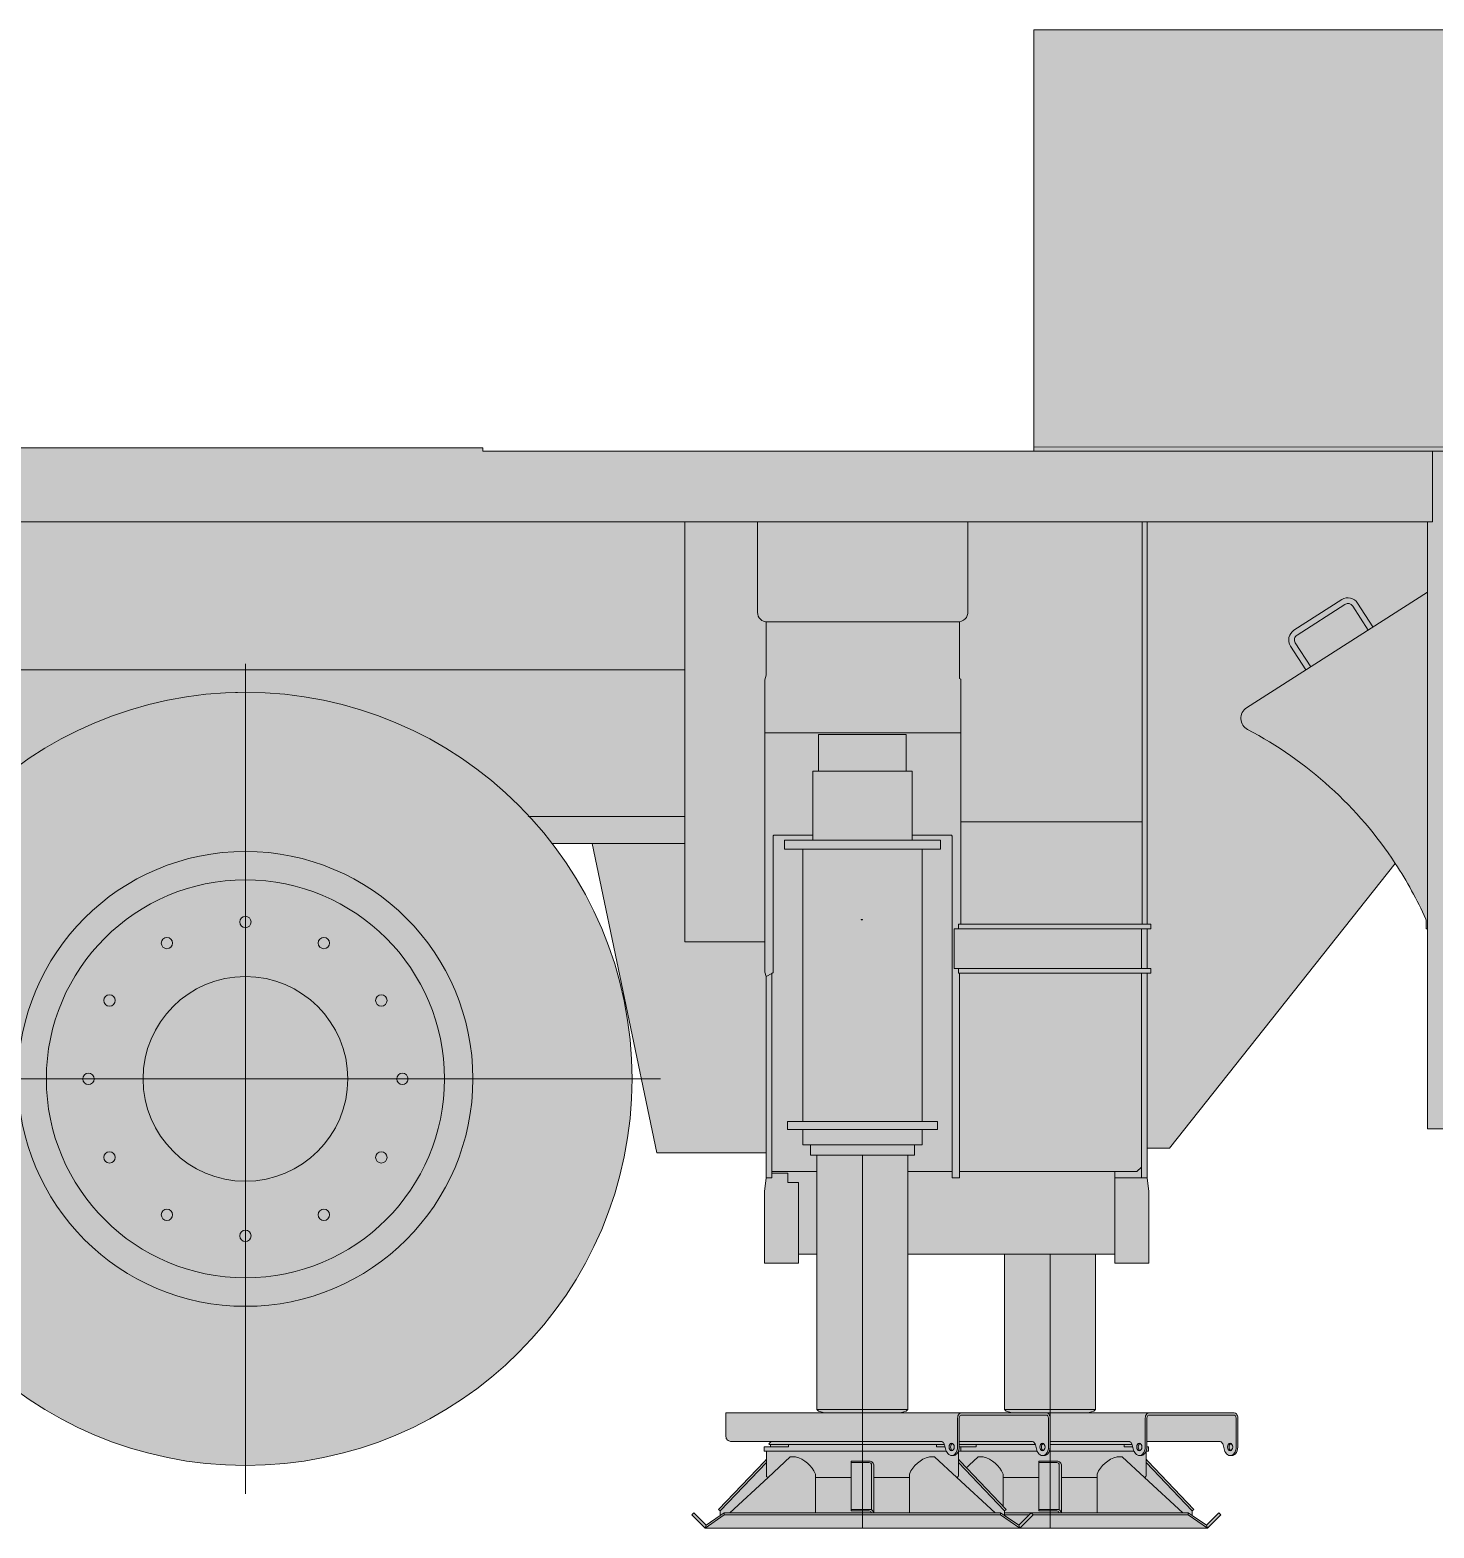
# Model space of a CAD drawing. Header units: millimetres. Extents: x -5368 to 16281, y -22441 to 15493.
# Drawn here: x 3421 to 5890, y 100 to 2735 of the extents above; entities that cross this region are included whole.
import ezdxf
from ezdxf.enums import TextEntityAlignment as Align

# ---------------------------------------------------------------- set-up
doc = ezdxf.new("R2010")
doc.units = ezdxf.units.MM
doc.set_wipeout_variables(frame=1)
doc.layers.add('Техника. Кран GROVE GMK 5220', color=250, linetype='Continuous', lineweight=20)
doc.layers.add('Техника. Кран GROVE GMK 5220 Штрих', color=7, linetype='Continuous', true_color=0xe8e8e8)
doc.styles.add('arial', font='arial.ttf')

# ---------------------------------------------------------------- blocks, each defined once
blk = doc.blocks.new('*U39')
at = {"color": 0, "linetype": 'ByBlock', "lineweight": -2, "transparency": 16777216}
blk.add_circle((0, 0), 10, dxfattribs=at)
blk = doc.blocks.new('*U40')
at = {"color": 0, "linetype": 'ByBlock', "lineweight": -2, "transparency": 16777216}
blk.add_blockref('*U39', (0, 276), dxfattribs=at)
for p, rotation in [((-138, 239), 29.99999999999999), ((-138, 239), 29.99999999999999), ((138, 239), 329.9999999999999), ((138, 239), 329.9999999999999), ((-239, 138), 59.99999999999999), ((-239, 138), 59.99999999999999), ((239, 138), 299.9999999999999), ((239, 138), 299.9999999999999), ((-276, 0), 90), ((-276, 0), 90), ((276, 0), 270), ((276, 0), 270), ((-239, -138), 120), ((-239, -138), 120), ((239, -138), 239.9999999999999), ((239, -138), 239.9999999999999), ((-138, -239), 150), ((-138, -239), 150), ((138, -239), 209.9999999999999), ((138, -239), 209.9999999999999), ((0, -276), 180), ((0, -276), 180)]:
    blk.add_blockref('*U39', p, dxfattribs=dict(at, rotation=rotation))
blk = doc.blocks.new('*U3')
at = {"color": 0, "linetype": 'ByBlock', "lineweight": -2, "transparency": 16777216}
blk.add_wipeout([(672, 103.9), (648.2, 205.4), (609.2, 302.1), (555.9, 391.6), (489.5, 472), (411.6, 541.2), (324.1, 597.8), (228.9, 640.3), (128.4, 667.8), (24.8, 679.5), (-79.3, 675.4), (-181.6, 655.3), (-279.6, 619.8), (-371.1, 569.8), (-453.8, 506.4), (-525.9, 431.1), (-585.6, 345.7), (-631.5, 252.1), (-662.6, 152.6), (-678.2, 49.6), (-677.8, -54.6), (-661.5, -157.6), (-629.6, -256.8), (-583, -350), (-522.6, -435), (-450, -509.8), (-366.8, -572.6), (-275, -621.9), (-176.7, -656.6), (-74.3, -675.9), (29.9, -679.3), (133.4, -666.8), (233.7, -638.6), (328.5, -595.4), (415.7, -538.2), (493, -468.3), (558.8, -387.5), (611.5, -297.5), (649.8, -200.6), (672.8, -98.9), (680, 0)], dxfattribs=at)
at = {"layer": 'Техника. Кран GROVE GMK 5220 Штрих', "true_color": 0x666666, "transparency": 16777216}
h = blk.add_hatch(color=251, dxfattribs=at)
h.dxf.hatch_style = 1
edge = h.paths.add_edge_path(flags=17)
edge.add_arc((0, 0), 400, 0, 360)
edge = h.paths.add_edge_path()
edge.add_arc((0, 0), 680, 0, 360)
at = {"layer": 'Техника. Кран GROVE GMK 5220 Штрих', "transparency": 16777216}
h = blk.add_hatch(color=256, dxfattribs=at)
h.dxf.hatch_style = 1
edge = h.paths.add_edge_path()
edge.add_arc((0, 0), 400, 0, 360)
at = {"color": 0, "linetype": 'ByBlock', "lineweight": 5, "transparency": 16777216}
for points in [[(0, 730), (0, 0)], [(0, 0), (-730, 0)], [(0, 0), (0, -730)], [(730, 0), (0, 0)]]:
    blk.add_lwpolyline(points, dxfattribs=at)
at = {"color": 0, "linetype": 'ByBlock', "lineweight": -2, "transparency": 16777216}
for radius in [680, 400, 350, 180]:
    blk.add_circle((0, 0), radius, dxfattribs=at)
blk.add_blockref('*U40', (0, 0), dxfattribs=at)
blk = doc.blocks.new('GMK 5220-20250306.21014501')
at = {"color": 0, "linetype": 'ByBlock', "lineweight": -2, "transparency": 16777216}
blk.add_wipeout([(-4217.6, 1744), (-4217.6, 1750), (-1587.1, 1750), (-1587.1, 1764.9), (-1243, 1764.9), (-1233, 1780), (1233, 1780), (1241.3, 1750), (1266.4, 1750), (1266.4, 1747), (1271.4, 1746.9), (1271.4, 1750), (3000.5, 1750), (3003.4, 1758.9), (3864.4, 1758.9), (3864.4, 1746.9), (3859.4, 1746.9), (3859.4, 1446.9), (3854.9, 1446.9), (3854.9, 1371.9), (3854.4, 1371.4), (3854.4, 1331.9), (3859.4, 1331.9), (3869.4, 1321.9), (3869.4, 1276.9), (3881.4, 1276.9), (3881.4, 1210.8), (4178.4, 1210.8), (4178.4, 1251.9), (4189.4, 1251.9), (4189.4, 951.9), (4178.4, 951.9), (4178.4, 1017.1), (3881.4, 1017.1), (3881.4, 996.9), (3869.4, 996.9), (3869.4, 991.9), (3859.4, 981.9), (3854.4, 981.9), (3854.4, 846.9), (3974.4, 846.9), (3974.4, 841.9), (4010, 841.9), (4010, 721.9), (4010, 721.9), (4007.1, 710.5), (4000.6, 700.7), (3990.9, 694.2), (3979.4, 691.9), (3913.6, 691.9), (3904.4, 683.9), (3891.4, 683.9), (3891.4, 683.9), (3887, 684.6), (3883, 686.5), (3879.7, 689.5), (3877.5, 693.3), (3877.5, 693.3), (3869, 697.5), (3862.2, 704.2), (3857.9, 712.6), (3856.4, 721.9), (3856.4, 721.9), (3856.4, 768.2), (3855.4, 770.7), (3855.4, 591.9), (3795.4, 591.9), (3795.4, 611.9), (3549.4, 611.9), (3549.4, 591.9), (3449.9, 591.9), (3449.9, 611.9), (3203.4, 611.9), (3203.4, 591.9), (3143.4, 591.9), (3143.4, 783.8), (3141.4, 787.3), (3141.4, 1046.8), (3099.7, 1046.8), (3099.7, 556), (3049.7, 556), (3049.7, 560), (2629.2, 560), (2629.2, 556), (2579.2, 556), (2579.2, 910.4), (2540.7, 1054.3), (977.6, 1054.3), (755.2, 401.7), (595.2, 401.7), (372.7, 1054.3), (-908.7, 1054.3), (-974.6, 808.4), (-974.6, 547.6), (-1324.6, 547.6), (-1324.6, 808.4), (-1390.5, 1054.3), (-2672.4, 1054.3), (-2894.8, 401.7), (-3054.8, 401.7), (-3277.3, 1054.3), (-4409.5, 1054.3), (-4523.3, 510.1), (-4715.6, 510.1), (-4715.6, 465.9), (-4712.6, 442), (-4712.6, 315.9), (-4772.6, 315.9), (-4772.6, 331.9), (-5328.6, 331.9), (-5328.6, 315.9), (-5388.6, 315.9), (-5388.6, 442), (-5385.6, 465.9), (-5385.6, 518.3), (-5424.7, 518.3), (-5822, 1019), (-5822, 1019), (-5836.8, 995.3), (-5850.8, 971.1), (-5863.7, 946.3), (-5875.6, 921), (-5875.6, 921), (-5875.6, 921), (-5876, 920), (-5876.3, 919), (-5876.5, 918), (-5876.5, 916.9), (-5876.5, 916.9), (-5876.5, 904), (-5878.5, 904), (-5878.5, 551.9), (-5928.5, 551.9), (-5928.5, 906.6), (-5966.2, 1054.3), (-7274.9, 1054.3), (-7615.5, 497.2), (-7784, 498.5), (-7785.8, 492.1), (-7841.7, 492.1), (-7841.7, 891.1), (-7850.6, 891.1), (-7850.6, 513.1), (-7846.8, 513.1), (-7846.8, 507.1), (-7847.6, 507.1), (-7847.6, 503.6), (-8439.6, 503.6), (-8944.6, 611.6), (-8944.6, 611.6), (-8997.4, 631.4), (-9051.4, 648), (-9106.2, 661.5), (-9161.7, 671.7), (-9161.7, 651.3), (-9161.7, 651.3), (-9162.5, 647.5), (-9164.6, 644.2), (-9167.9, 642), (-9171.7, 641.3), (-9171.7, 641.3), (-9175.2, 641.3), (-9175.2, 239.8), (-9178.2, 239.8), (-9178.2, 641.3), (-9181.7, 641.3), (-9181.7, 641.3), (-9185.5, 642), (-9188.8, 644.2), (-9190.9, 647.5), (-9191.7, 651.3), (-9191.7, 651.3), (-9191.7, 674.2), (-9236, 677.3), (-9236, 677.3), (-9238.7, 678), (-9241, 679.6), (-9242.7, 681.9), (-9243.4, 684.6), (-9243.4, 684.6), (-9245.5, 711.8), (-9245.5, 711.8), (-9247.6, 712.5), (-9249.4, 713.9), (-9250.6, 715.8), (-9250.9, 718.1), (-9250.9, 718.1), (-9250.9, 718.1), (-9251, 719.2), (-9251.6, 720.3), (-9252.5, 721), (-9253.7, 721.3), (-9261, 722), (-9261, 722), (-9263.1, 722.5), (-9264.8, 723.8), (-9266, 725.5), (-9266.5, 727.6), (-9266.5, 727.6), (-9267.1, 739.9), (-9294.6, 743.9), (-9330, 743.9), (-9330, 743.9), (-9331.9, 744.3), (-9333.5, 745.4), (-9334.6, 747), (-9335, 748.9), (-9335, 748.9), (-9335, 763.9), (-9335, 763.9), (-9334.6, 765.8), (-9333.5, 767.5), (-9331.9, 768.6), (-9330, 768.9), (-9330, 768.9), (-9283.3, 768.9), (-9303.1, 782.2), (-9303.1, 782.2), (-9310.5, 788.9), (-9315.5, 797.4), (-9317.7, 807.1), (-9317, 816.9), (-9317, 816.9), (-9330, 816.9), (-9330, 816.9), (-9331.9, 817.3), (-9333.5, 818.4), (-9334.6, 820), (-9335, 821.9), (-9335, 821.9), (-9335, 836.9), (-9335, 836.9), (-9334.6, 838.9), (-9333.5, 840.5), (-9331.9, 841.6), (-9330, 841.9), (-9330, 841.9), (-9294.6, 841.9), (-9294.6, 841.9), (-9292.2, 842.5), (-9289.7, 842.9), (-9287.1, 843.2), (-9284.6, 843.3), (-9284.6, 843.3), (-9245.3, 843.3), (-9243.3, 869.2), (-9243.3, 869.2), (-9242, 873.4), (-9239.4, 877), (-9235.6, 879.3), (-9231.3, 880.1), (-9231.3, 880.1), (-9050.5, 880.1), (-9050.5, 934.9), (-7990.5, 934.9), (-7940.2, 934.9), (-7940.2, 934.9), (-7927.9, 937), (-7916.9, 943), (-7908.4, 952.2), (-7903.4, 963.6), (-7903.4, 963.6), (-7700.6, 1765), (-7653.4, 1765), (-7651.2, 1751.5), (-7650.3, 1747.4), (-7446.5, 1747.4), (-7447.4, 1744), (-5186.1, 1744)], dxfattribs=at)
at = {"layer": 'Техника. Кран GROVE GMK 5220 Штрих', "true_color": 0x848484, "transparency": 16777216}
h = blk.add_hatch(color=252, dxfattribs=at)
h.dxf.hatch_style = 1
h.paths.add_polyline_path([(-757.2, 1620), (-826.8, 1360.1), (2458.7, 1360.1), (2389.1, 1620)])
h.paths.add_polyline_path([(-4572.5, 1620), (-4572.5, 1359.8), (-1472.4, 1359.8), (-1542.1, 1620)])
h.paths.add_polyline_path([(-6044.2, 1360), (-7546.7, 1360), (-7477.9, 1626), (-6112, 1626)])
at = {"layer": 'Техника. Кран GROVE GMK 5220 Штрих', "true_color": 0x6e6e6e, "transparency": 16777216}
h = blk.add_hatch(color=8, dxfattribs=at)
h.dxf.hatch_style = 1
h.paths.add_polyline_path([(-908.7, 1054.3), (372.7, 1054.3), (595.2, 401.7), (755.2, 401.7), (977.6, 1054.3), (2540.7, 1054.3), (2458.7, 1360.1), (-826.8, 1360.1)])
h.paths.add_polyline_path([(-5966.2, 1054.3), (-5966.2, 1054.3), (-7274.9, 1054.3), (-7615.5, 497.2), (-7784, 498.5), (-7645.3, 979.1), (-7546.7, 1360), (-6044.2, 1360)])
h.paths.add_polyline_path([(-1390.5, 1054.3), (-1472.4, 1359.8), (-4572.5, 1359.8), (-4572.5, 881.2), (-4713.1, 881.2), (-4713.1, 828), (-4715.6, 819.9), (-4715.6, 510.1), (-4523.3, 510.1), (-4409.5, 1054.3), (-3277.3, 1054.3), (-3054.8, 401.7), (-2894.8, 401.7), (-2672.4, 1054.3), (-1390.5, 1054.3), (-1390.5, 1054.3)])
h = blk.add_hatch(color=8, dxfattribs=at)
h.dxf.hatch_style = 1
h.paths.add_polyline_path([(-1390.5, 1054.3), (-1472.4, 1359.8), (-4572.5, 1359.8), (-4572.5, 881.2), (-4713.1, 881.2), (-4713.1, 828), (-4715.6, 819.9), (-4715.6, 510.1), (-4523.3, 510.1), (-4409.5, 1054.3), (-3277.3, 1054.3), (-3054.8, 401.7), (-2894.8, 401.7), (-2672.4, 1054.3)])
at = {"color": 0, "linetype": 'ByBlock', "lineweight": -2, "transparency": 16777216}
for points in [[(-5878.5, 904), (-5878.5, 1620)], [(-5385.6, 518.3), (-5385.6, 825.9), (-5392.1, 825.9), (-5392.1, 833.9), (-5385.6, 833.9), (-5385.6, 903.9), (-5392.1, 903.9), (-5392.1, 911.9), (-5385.6, 911.9), (-5385.6, 1620)], [(-5376.6, 1620), (-5376.6, 911.9)], [(-5058.1, 911.9), (-5058.1, 1343), (-5055.6, 1344.5), (-5055.6, 1444.1)], [(-4715.6, 1444.4), (-4715.6, 1349.9), (-4713.1, 1341.9), (-4713.1, 881.2)], [(-5058.1, 1248.9), (-4713.1, 1248.9)], [(-5376.6, 1091.9), (-5058.1, 1091.9)], [(-1403.2, 1101.7), (-4572.5, 1101.7)], [(-4572.5, 1054.3), (-1390.5, 1054.3)], [(-5385.6, 911.9), (-5054.1, 911.9), (-5054.1, 903.9)], [(-5385.6, 903.9), (-5046.1, 903.9), (-5046.1, 833.9), (-5385.6, 833.9)], [(-5375.6, 903.9), (-5375.6, 833.9)], [(-5385.6, 825.9), (-5054.1, 825.9), (-5054.1, 833.9)], [(-5375.6, 825.9), (-5375.6, 465.9)], [(-5375.6, 484.9), (-5367.6, 476.9), (-5055.6, 476.9), (-5055.6, 825.9)], [(-4725.6, 825.5), (-4715.6, 819.9)], [(-5328.6, 331.9), (-5328.6, 476.9)], [(-5042.6, 476.9), (-4725.6, 476.9)], [(-5384.6, 465.9), (-5328.6, 465.9)], [(-4772.6, 331.9), (-4772.6, 457.9), (-4753.6, 457.9), (-4753.6, 473.9), (-4746.1, 473.9), (-4725.6, 473.9)]]:
    blk.add_lwpolyline(points, dxfattribs=at)
for points in [[(-5070.6, 1620), (-5070.6, 1462.1, 0.434769), (-5052.4, 1443.9), (-4717.6, 1443.9, 0.423468), (-4700.6, 1460.5), (-4700.6, 1620)], [(-5878.5, 1496.4), (-5560.6, 1292.6, -0.575137), (-5562.3, 1254.6, 0.127233), (-5822, 1019)], [(-5782.6, 1434.9), (-5755.6, 1477, -0.414198), (-5728, 1483.1), (-5643.8, 1429.1, -0.414221), (-5637.8, 1401.4), (-5664.8, 1359.4)], [(-5774.2, 1429.5), (-5747.2, 1471.6, -0.414198), (-5733.4, 1474.6), (-5649.2, 1420.7, -0.414221), (-5646.2, 1406.8), (-5673.2, 1364.8)], [(-5055.6, 476.9), (-5055.6, 465.9), (-5042.6, 465.9), (-5042.6, 1067, -0.414214), (-5040.6, 1068.9), (-4730.1, 1068.9, -0.414214), (-4728.1, 1067), (-4728.1, 827), (-4725.6, 825.5), (-4725.6, 465.9), (-4715.6, 465.9)]]:
    blk.add_lwpolyline(points, format="xyb", dxfattribs=at)
for points in [[(-4572.5, 1620), (-4572.5, 1359.8), (-1472.4, 1359.8), (-1542.1, 1620)], [(-1390.5, 1054.3), (-1472.4, 1359.8), (-4572.5, 1359.8), (-4572.5, 881.2), (-4713.1, 881.2), (-4713.1, 828), (-4715.6, 819.9), (-4715.6, 510.1), (-4523.3, 510.1), (-4409.5, 1054.3), (-3277.3, 1054.3), (-3054.8, 401.7), (-2894.8, 401.7), (-2672.4, 1054.3), (-1390.5, 1054.3), (-1390.5, 1054.3)]]:
    blk.add_lwpolyline(points, close=True, dxfattribs=at)
blk.add_wipeout([(-7650.2, 1765), (-7773.9, 2485), (-5186.1, 2485), (-5186.1, 1744), (-7447.4, 1744), (-7446.5, 1747.4), (-7650.3, 1747.4), (-7651.2, 1751.5), (-7653.4, 1765)], dxfattribs=at)
at = {"layer": 'Техника. Кран GROVE GMK 5220 Штрих', "transparency": 16777216}
h = blk.add_hatch(color=256, dxfattribs=at)
h.dxf.hatch_style = 1
h.paths.add_polyline_path([(-7653.4, 1765), (-7650.2, 1765), (-7773.9, 2485), (-5186.1, 2485), (-5186.1, 1744), (-7447.4, 1744), (-7446.5, 1747.4), (-7650.3, 1747.4), (-7651.2, 1751.5)])
at = {"layer": 'Техника. Кран GROVE GMK 5220 Штрих', "true_color": 0xadadad, "transparency": 16777216}
h = blk.add_hatch(color=253, dxfattribs=at)
h.dxf.hatch_style = 1
edge = h.paths.add_edge_path()
edge.add_line((-5186.1, 1744), (-4217.6, 1744))
edge.add_line((-4217.6, 1744), (-4217.6, 1750))
edge.add_line((-4217.6, 1750), (-1587.1, 1750))
edge.add_line((-1587.1, 1750), (-1587.1, 1764.9))
edge.add_line((-1587.1, 1764.9), (-1243, 1764.9))
edge.add_line((-1243, 1764.9), (-1233, 1780))
edge.add_line((-1233, 1780), (1233, 1780))
edge.add_line((1233, 1780), (1241.3, 1750))
edge.add_line((1241.3, 1750), (1266.4, 1750))
edge.add_line((1266.4, 1750), (1266.4, 1747))
edge.add_line((1266.4, 1747), (1271.4, 1746.9))
edge.add_line((1271.4, 1746.9), (1271.4, 1750))
edge.add_line((1271.4, 1750), (3000.5, 1750))
edge.add_line((3000.5, 1750), (3003.4, 1758.9))
edge.add_line((3003.4, 1758.9), (3864.4, 1758.9))
edge.add_line((3864.4, 1758.9), (3864.4, 1746.9))
edge.add_line((3864.4, 1746.9), (3859.4, 1746.9))
edge.add_line((3859.4, 1746.9), (3859.4, 1446.9))
edge.add_line((3859.4, 1446.9), (3854.9, 1446.9))
edge.add_line((3854.9, 1446.9), (3854.9, 1371.9))
edge.add_line((3854.9, 1371.9), (3854.4, 1371.4))
edge.add_line((3854.4, 1371.4), (3854.4, 1331.9))
edge.add_line((3854.4, 1331.9), (3859.4, 1331.9))
edge.add_line((3859.4, 1331.9), (3869.4, 1321.9))
edge.add_line((3869.4, 1321.9), (3869.4, 1276.9))
edge.add_line((3869.4, 1276.9), (3881.4, 1276.9))
edge.add_line((3881.4, 1276.9), (3881.4, 1210.8))
edge.add_line((3881.4, 1210.8), (4178.4, 1210.8))
edge.add_line((4178.4, 1210.8), (4178.4, 1251.9))
edge.add_line((4178.4, 1251.9), (4189.4, 1251.9))
edge.add_line((4189.4, 1251.9), (4189.4, 951.9))
edge.add_line((4189.4, 951.9), (4178.4, 951.9))
edge.add_line((4178.4, 951.9), (4178.4, 1017.1))
edge.add_line((4178.4, 1017.1), (3881.4, 1017.1))
edge.add_line((3881.4, 1017.1), (3881.4, 996.9))
edge.add_line((3881.4, 996.9), (3869.4, 996.9))
edge.add_line((3869.4, 996.9), (3869.4, 991.9))
edge.add_line((3869.4, 991.9), (3859.4, 981.9))
edge.add_line((3859.4, 981.9), (3854.4, 981.9))
edge.add_line((3854.4, 981.9), (3854.4, 846.9))
edge.add_line((3854.4, 846.9), (3974.4, 846.9))
edge.add_line((3974.4, 846.9), (3974.4, 841.9))
edge.add_line((3974.4, 841.9), (4010, 841.9))
edge.add_line((4010, 841.9), (4010, 721.9))
edge.add_arc((3978.9, 723), 31.1, 270.8295, 357.997, ccw=False)
edge.add_line((3979.4, 691.9), (3913.6, 691.9))
edge.add_line((3913.6, 691.9), (3904.4, 683.9))
edge.add_line((3904.4, 683.9), (3891.4, 683.9))
edge.add_arc((3891.4, 698.9), 15, 202.1317, 270, ccw=False)
edge.add_arc((3886.4, 721.9), 30, 180, 252.7529, ccw=False)
edge.add_line((3856.4, 721.9), (3856.4, 768.2))
edge.add_line((3856.4, 768.2), (3855.4, 770.7))
edge.add_line((3855.4, 770.7), (3855.4, 591.9))
edge.add_line((3855.4, 591.9), (3795.4, 591.9))
edge.add_line((3795.4, 591.9), (3795.4, 611.9))
edge.add_line((3795.4, 611.9), (3549.4, 611.9))
edge.add_line((3549.4, 611.9), (3549.4, 591.9))
edge.add_line((3549.4, 591.9), (3449.9, 591.9))
edge.add_line((3449.9, 591.9), (3449.9, 611.9))
edge.add_line((3449.9, 611.9), (3203.4, 611.9))
edge.add_line((3203.4, 611.9), (3203.4, 591.9))
edge.add_line((3203.4, 591.9), (3143.4, 591.9))
edge.add_line((3143.4, 591.9), (3143.4, 783.8))
edge.add_line((3143.4, 783.8), (3141.4, 787.3))
edge.add_line((3141.4, 787.3), (3141.4, 1046.8))
edge.add_line((3141.4, 1046.8), (3099.7, 1046.8))
edge.add_line((3099.7, 1046.8), (3099.7, 556))
edge.add_line((3099.7, 556), (3049.7, 556))
edge.add_line((3049.7, 556), (3049.7, 560))
edge.add_line((3049.7, 560), (2629.2, 560))
edge.add_line((2629.2, 560), (2629.2, 556))
edge.add_line((2629.2, 556), (2579.2, 556))
edge.add_line((2579.2, 556), (2579.2, 910.4))
edge.add_line((2579.2, 910.4), (2540.7, 1054.3))
edge.add_line((2540.7, 1054.3), (977.6, 1054.3))
edge.add_line((977.6, 1054.3), (755.2, 401.7))
edge.add_line((755.2, 401.7), (595.2, 401.7))
edge.add_line((595.2, 401.7), (372.7, 1054.3))
edge.add_line((372.7, 1054.3), (-908.7, 1054.3))
edge.add_line((-908.7, 1054.3), (-974.6, 808.4))
edge.add_line((-974.6, 808.4), (-974.6, 547.6))
edge.add_line((-974.6, 547.6), (-1324.6, 547.6))
edge.add_line((-1324.6, 547.6), (-1324.6, 808.4))
edge.add_line((-1324.6, 808.4), (-1390.5, 1054.3))
edge.add_line((-1390.5, 1054.3), (-2672.4, 1054.3))
edge.add_line((-2672.4, 1054.3), (-2894.8, 401.7))
edge.add_line((-2894.8, 401.7), (-3054.8, 401.7))
edge.add_line((-3054.8, 401.7), (-3277.3, 1054.3))
edge.add_line((-3277.3, 1054.3), (-4409.5, 1054.3))
edge.add_line((-4409.5, 1054.3), (-4523.3, 510.1))
edge.add_line((-4523.3, 510.1), (-4715.6, 510.1))
edge.add_line((-4715.6, 510.1), (-4715.6, 465.9))
edge.add_line((-4715.6, 465.9), (-4712.6, 442))
edge.add_line((-4712.6, 442), (-4712.6, 315.9))
edge.add_line((-4712.6, 315.9), (-4772.6, 315.9))
edge.add_line((-4772.6, 315.9), (-4772.6, 331.9))
edge.add_line((-4772.6, 331.9), (-5328.6, 331.9))
edge.add_line((-5328.6, 331.9), (-5328.6, 315.9))
edge.add_line((-5328.6, 315.9), (-5388.6, 315.9))
edge.add_line((-5388.6, 315.9), (-5388.6, 442))
edge.add_line((-5388.6, 442), (-5385.6, 465.9))
edge.add_line((-5385.6, 465.9), (-5385.6, 518.3))
edge.add_line((-5385.6, 518.3), (-5424.7, 518.3))
edge.add_line((-5424.7, 518.3), (-5822, 1019))
edge.add_arc((-5236.8, 634.8), 700, 146.7124, 155.8701)
edge.add_arc((-5866.5, 916.9), 10, 155.8697, 180.0003)
edge.add_line((-5876.5, 916.9), (-5876.5, 904))
edge.add_line((-5876.5, 904), (-5878.5, 904))
edge.add_line((-5878.5, 904), (-5878.5, 551.9))
edge.add_line((-5878.5, 551.9), (-5928.5, 551.9))
edge.add_line((-5928.5, 551.9), (-5928.5, 906.6))
edge.add_line((-5928.5, 906.6), (-5966.2, 1054.3))
edge.add_line((-5966.2, 1054.3), (-7274.9, 1054.3))
edge.add_line((-7274.9, 1054.3), (-7615.5, 497.2))
edge.add_line((-7615.5, 497.2), (-7784, 498.5))
edge.add_line((-7784, 498.5), (-7785.8, 492.1))
edge.add_line((-7785.8, 492.1), (-7841.7, 492.1))
edge.add_line((-7841.7, 492.1), (-7841.7, 891.1))
edge.add_line((-7841.7, 891.1), (-7850.6, 891.1))
edge.add_line((-7850.6, 891.1), (-7850.6, 513.1))
edge.add_line((-7850.6, 513.1), (-7846.8, 513.1))
edge.add_line((-7846.8, 513.1), (-7846.8, 507.1))
edge.add_line((-7846.8, 507.1), (-7847.6, 507.1))
edge.add_line((-7847.6, 507.1), (-7847.6, 503.6))
edge.add_line((-7847.6, 503.6), (-8439.6, 503.6))
edge.add_line((-8439.6, 503.6), (-8944.6, 611.6))
edge.add_arc((-9308.3, -280.5), 963.4, 67.8157, 81.2466)
edge.add_line((-9161.7, 671.7), (-9161.7, 651.3))
edge.add_arc((-9171.7, 651.3), 10, -90, 0, ccw=False)
edge.add_line((-9171.7, 641.3), (-9175.2, 641.3))
edge.add_line((-9175.2, 641.3), (-9175.2, 239.8))
edge.add_line((-9175.2, 239.8), (-9178.2, 239.8))
edge.add_line((-9178.2, 239.8), (-9178.2, 641.3))
edge.add_line((-9178.2, 641.3), (-9181.7, 641.3))
edge.add_arc((-9181.7, 651.3), 10, 180, 270, ccw=False)
edge.add_line((-9191.7, 651.3), (-9191.7, 674.2))
edge.add_line((-9191.7, 674.2), (-9236, 677.3))
edge.add_arc((-9235.4, 685.3), 8, 185.2597, 265.9998, ccw=False)
edge.add_line((-9243.4, 684.6), (-9245.5, 711.8))
edge.add_arc((-9244.9, 717.8), 6.03, 177.3799, 264.3552, ccw=False)
edge.add_arc((-9253.9, 718.3), 3.06, 356.3485, 445.0131)
edge.add_line((-9253.7, 721.3), (-9261, 722))
edge.add_arc((-9260.5, 727.9), 6, 183.0236, 265.0007, ccw=False)
edge.add_line((-9266.5, 727.6), (-9267.1, 739.9))
edge.add_line((-9267.1, 739.9), (-9294.6, 743.9))
edge.add_line((-9294.6, 743.9), (-9330, 743.9))
edge.add_arc((-9330, 748.9), 5, 179.984, 269.9999, ccw=False)
edge.add_line((-9335, 748.9), (-9335, 763.9))
edge.add_arc((-9330, 763.9), 5, 90, 180.0137, ccw=False)
edge.add_line((-9330, 768.9), (-9283.3, 768.9))
edge.add_line((-9283.3, 768.9), (-9303.1, 782.2))
edge.add_arc((-9284.7, 809.7), 33.2, 167.4482, 236.133, ccw=False)
edge.add_line((-9317, 816.9), (-9330, 816.9))
edge.add_arc((-9330, 821.9), 5, 180.0046, 270, ccw=False)
edge.add_line((-9335, 821.9), (-9335, 836.9))
edge.add_arc((-9330, 836.9), 5, 90, 179.9954, ccw=False)
edge.add_line((-9330, 841.9), (-9294.6, 841.9))
edge.add_arc((-9283.8, 799.7), 43.6, 91.0264, 104.3246, ccw=False)
edge.add_line((-9284.6, 843.3), (-9245.3, 843.3))
edge.add_line((-9245.3, 843.3), (-9243.3, 869.2))
edge.add_arc((-9231.3, 868.1), 12, 90, 174.6862, ccw=False)
edge.add_line((-9231.3, 880.1), (-9050.5, 880.1))
edge.add_line((-9050.5, 880.1), (-9050.5, 934.9))
edge.add_line((-9050.5, 934.9), (-7990.5, 934.9))
edge.add_line((-7990.5, 934.9), (-7940.2, 934.9))
edge.add_arc((-7940.2, 972.9), 38, 270.0001, 345.8012)
edge.add_line((-7903.4, 963.6), (-7700.6, 1765))
edge.add_line((-7700.6, 1765), (-7653.4, 1765))
edge.add_line((-7653.4, 1765), (-7651.2, 1751.5))
edge.add_line((-7651.2, 1751.5), (-7650.3, 1747.4))
edge.add_line((-7650.3, 1747.4), (-7446.5, 1747.4))
edge.add_line((-7446.5, 1747.4), (-7447.4, 1744))
edge.add_line((-7447.4, 1744), (-5186.1, 1744))
h.paths.add_polyline_path([(-6044.2, 1360), (-7546.7, 1360), (-7477.9, 1626), (-6112, 1626)], flags=16)
h.paths.add_polyline_path([(-5966.2, 1054.3), (-5966.2, 1054.3), (-7274.9, 1054.3), (-7615.5, 497.2), (-7784, 498.5), (-7645.3, 979.1), (-7546.7, 1360), (-6044.2, 1360)], flags=17)
h.paths.add_polyline_path([(-4572.5, 1620), (-4572.5, 1359.8), (-1472.4, 1359.8), (-1542.1, 1620)], flags=16)
h.paths.add_polyline_path([(-757.2, 1620), (-826.8, 1360.1), (2458.7, 1360.1), (2389.1, 1620)], flags=16)
h.paths.add_polyline_path([(-908.7, 1054.3), (372.7, 1054.3), (595.2, 401.7), (755.2, 401.7), (977.6, 1054.3), (2540.7, 1054.3), (2458.7, 1360.1), (-826.8, 1360.1)], flags=17)
h.paths.add_polyline_path([(-1390.5, 1054.3), (-1472.4, 1359.8), (-4572.5, 1359.8), (-4572.5, 881.2), (-4713.1, 881.2), (-4713.1, 828), (-4715.6, 819.9), (-4715.6, 510.1), (-4523.3, 510.1), (-4409.5, 1054.3), (-3277.3, 1054.3), (-3054.8, 401.7), (-2894.8, 401.7), (-2672.4, 1054.3), (-1390.5, 1054.3), (-1390.5, 1054.3)], flags=17)
at = {"color": 0, "linetype": 'ByBlock', "lineweight": -2, "transparency": 16777216}
blk.add_lwpolyline([(-7653.4, 1765), (-7650.2, 1765), (-7773.9, 2485), (-5186.1, 2485), (-5186.1, 1744), (-7447.4, 1744), (-7446.5, 1747.4), (-7650.3, 1747.4), (-7651.2, 1751.5)], close=True, dxfattribs=at)
for points in [[(-5186.1, 1744), (-4217.6, 1744), (-4217.6, 1750), (-1587.1, 1750)], [(-7447.4, 1744), (-5186.1, 1744)], [(-7651.2, 1751.5), (-5186.1, 1751.2)], [(-5887.6, 1744), (-5887.6, 1620), (3854.4, 1620)]]:
    blk.add_lwpolyline(points, dxfattribs=at)
blk.add_lwpolyline([(-3277.3, 1054.3), (-4409.5, 1054.3), (-4523.3, 510.1), (-4715.6, 510.1), (-4715.6, 465.9), (-4712.6, 442), (-4712.6, 315.9), (-4772.6, 315.9), (-4772.6, 331.9), (-5328.6, 331.9), (-5328.6, 315.9), (-5388.6, 315.9), (-5388.6, 442), (-5385.6, 465.9), (-5385.6, 518.3), (-5424.7, 518.3), (-5822, 1019, 0.039979), (-5875.6, 921, 0.10568), (-5876.5, 916.9), (-5876.5, 904), (-5878.5, 904), (-5878.5, 551.9), (-5928.5, 551.9)], format="xyb", dxfattribs=at)
blk.add_blockref('*U3', (-3800, 640), dxfattribs=at)
blk = doc.blocks.new('GMK 5220-20250309.12501501')
at = {"color": 0, "linetype": 'ByBlock', "lineweight": -2, "transparency": 16777216}
blk.add_wipeout([(285, 37.5), (-278.6, 37.5), (-278.6, 37.5), (-279.7, 37.3), (-280.7, 37), (-281.7, 36.4), (-282.5, 35.7), (-282.5, 35.7), (-282.5, 35.7), (-283.6, 34.1), (-284.4, 32.3), (-284.9, 30.4), (-285, 28.5), (-285, 28.5), (-285, -22.5), (-285, -22.5), (-284.8, -25.9), (-283.9, -29.1), (-282.5, -32.1), (-280.5, -34.8), (-280.5, -34.8), (-279.2, -35.9), (-277.7, -36.8), (-276.1, -37.3), (-274.4, -37.5), (-274.4, -37.5), (-271.6, -37.5), (-271.6, -37.5), (-270.5, -37.4), (-269.5, -37.2), (-268.5, -36.9), (-267.5, -36.4), (-267.5, -36.4), (-265.5, -34.7), (-263.8, -32.7), (-262.5, -30.5), (-261.7, -28), (-261.7, -28), (-259.1, -18.5), (-259.1, -18.5), (-258.6, -17.1), (-257.8, -15.8), (-256.9, -14.6), (-255.8, -13.6), (-255.8, -13.6), (-255.8, -13.6), (-255.1, -13.2), (-254.3, -12.8), (-253.5, -12.6), (-252.6, -12.5), (-125.2, -12.5), (-125.2, -22.5), (-125.2, -22.5), (-125, -25.8), (-124.2, -29), (-122.8, -31.9), (-120.8, -34.6), (-120.8, -34.6), (-119.5, -35.8), (-118, -36.7), (-116.3, -37.3), (-114.6, -37.5), (-114.6, -37.5), (-111.8, -37.5), (-111.8, -37.5), (-110.5, -37.4), (-109.2, -37), (-108, -36.5), (-106.9, -35.8), (-106.9, -35.8), (-105.1, -34.2), (-103.7, -32.3), (-102.6, -30.2), (-101.9, -27.9), (-101.9, -27.9), (-99.4, -18.8), (-99.4, -18.8), (-98.9, -17.4), (-98.2, -16), (-97.3, -14.8), (-96.2, -13.7), (-96.2, -13.7), (-95.4, -13.2), (-94.6, -12.8), (-93.7, -12.6), (-92.8, -12.5), (-92.8, -12.5), (276.8, -12.5), (276.8, -12.5), (279.9, -11.9), (282.6, -10.1), (284.4, -7.4), (285, -4.2), (285, -4.2)], dxfattribs=at)
at = {"layer": 'Техника. Кран GROVE GMK 5220 Штрих', "true_color": 0xadadad, "transparency": 16777216}
h = blk.add_hatch(color=253, dxfattribs=at)
h.dxf.hatch_style = 1
edge = h.paths.add_edge_path()
edge.add_line((285, -4.2), (285, 37.5))
edge.add_line((285, 37.5), (-278.6, 37.5))
edge.add_arc((-278.4, 32.1), 5.35, 91.9958, 138.7917)
edge.add_arc((-274.3, 28.8), 10.7, 139.8017, 181.45)
edge.add_line((-285, 28.5), (-285, -22.5))
edge.add_arc((-267.5, -23), 17.6, 178.2992, 222.005)
edge.add_arc((-274.2, -28.8), 8.69, 223.2401, 268.51)
edge.add_line((-274.4, -37.5), (-271.6, -37.5))
edge.add_arc((-271.6, -29.5), 7.99, 270.4117, 300.917)
edge.add_arc((-275, -25), 13.7, 303.2389, 347.2796)
edge.add_line((-261.7, -28), (-259.1, -18.5))
edge.add_arc((-249.9, -21.1), 9.5, 128.4843, 164.5365, ccw=False)
edge.add_arc((-252.5, -18), 5.53, 90.8857, 126.9965, ccw=False)
edge.add_line((-252.6, -12.5), (-125.2, -12.5))
edge.add_line((-125.2, -12.5), (-125.2, -22.5))
edge.add_arc((-107.6, -23), 17.6, 178.2703, 221.3013)
edge.add_arc((-114.3, -28.7), 8.8, 222.2719, 268.2751)
edge.add_line((-114.6, -37.5), (-111.8, -37.5))
edge.add_arc((-111.9, -29.3), 8.2, 270.6743, 307.3403)
edge.add_arc((-115.7, -24.7), 14.2, 308.3557, 346.7277)
edge.add_line((-101.9, -27.9), (-99.4, -18.8))
edge.add_arc((-89.9, -21.2), 9.72, 129.8211, 166.2561, ccw=False)
edge.add_arc((-92.7, -18), 5.53, 90.8488, 128.6116, ccw=False)
edge.add_line((-92.8, -12.5), (276.8, -12.5))
edge.add_arc((276.8, -4.2), 8.25, 270, 360)
at = {"color": 0, "linetype": 'ByBlock', "lineweight": -2, "transparency": 16777216}
blk.add_lwpolyline([(285, -4.2), (285, 37.5), (-278.6, 37.5, 0.207072), (-282.5, 35.7, 0.183752), (-285, 28.5), (-285, -22.5, 0.193048), (-280.5, -34.8, 0.200137), (-274.4, -37.5), (-271.6, -37.5, 0.133896), (-267.5, -36.4, 0.194564), (-261.7, -28), (-259.1, -18.5, -0.158618), (-255.8, -13.6, -0.15888), (-252.6, -12.5), (-125.2, -12.5), (-125.2, -22.5, 0.189996), (-120.8, -34.6, 0.203467), (-114.6, -37.5), (-111.8, -37.5, 0.161365), (-106.9, -35.8, 0.169012), (-101.9, -27.9), (-99.4, -18.8, -0.160331), (-96.2, -13.7, -0.166279), (-92.8, -12.5), (276.8, -12.5, 0.414214)], format="xyb", close=True, dxfattribs=at)
for points in [[(-282.2, -22.5), (-282.2, 28.5, -0.216177), (-280.4, 32.8, -0.184006), (-278.6, 33.5), (-128.7, 33.5, -0.184006), (-126.9, 32.8, -0.216177), (-125.2, 28.5), (-125.2, -12.5)], [(-122.4, -22.5), (-122.4, 28.5, 0.192222), (-125, 35.8, 0.200791), (-128.7, 37.5)], [(-282.2, -22.5, 0.196642), (-277.5, -35, 0.194731), (-271.6, -37.5)], [(-122.4, -22.5, 0.196642), (-117.7, -34.9, 0.194731), (-111.8, -37.5)]]:
    blk.add_lwpolyline(points, format="xyb", dxfattribs=at)
at = {"color": 0, "linetype": 'ByBlock', "lineweight": -2, "transparency": 16777216, "extrusion": (0, 0, -1)}
for centre in [(-271.6, -22.5), (-111.8, -22.5)]:
    blk.add_ellipse(centre, major_axis=(0, 6.49), ratio=0.702871, dxfattribs=at)
for centre in [(-274.3, -22.5), (-114.5, -22.5)]:
    blk.add_ellipse(centre, major_axis=(0, 6.49), ratio=0.702871, start_param=0.309147, end_param=2.832446, dxfattribs=at)
blk = doc.blocks.new('GMK 5220-20250309.125038')
at = {"color": 0, "linetype": 'ByBlock', "lineweight": -2, "transparency": 16777216}
blk.add_wipeout([(80, 208.5), (77, 205.5), (52, 198.5), (52, 198.5), (47.5, 196.3), (44, 192.8), (41.7, 188.4), (41, 183.5), (41, 183.5), (41, 152.5), (-41, 152.5), (-41, 183.5), (-41, 183.5), (-41.7, 188.4), (-44, 192.8), (-47.5, 196.3), (-52, 198.5), (-52, 198.5), (-77, 205.5), (-80, 208.5), (-80, 1043.3), (80, 1043.3)], dxfattribs=at)
for points in [[(-80, 208.5), (80, 208.5)], [(-41, 183.5), (41, 183.5)]]:
    blk.add_lwpolyline(points, dxfattribs=at)
blk.add_wipeout([(-158.8, 152.5), (-159.3, 152.4), (-159.9, 152.3), (-160.4, 152), (-160.9, 151.6), (-160.9, 151.6), (-164.4, 148.1), (-163.4, 147), (-161.5, 147), (-161.5, 143), (-173, 143), (-173, 135), (-168.7, 135), (-168.7, 121.1), (-171.9, 117.8), (-252.9, 32.8), (-250, 30), (-250, 22.1), (-274.8, 5), (-296.5, 26.5), (-300, 23), (-276.8, 0), (276.8, 0), (300, 23), (296.5, 26.5), (274.8, 5), (250, 22.1), (250, 30), (252.9, 32.8), (171.9, 117.8), (168.7, 121.1), (168.7, 135), (173, 135), (173, 143), (161.5, 143), (161.5, 147), (163.4, 147), (164.4, 148.1), (160.9, 151.6), (160.9, 151.6), (160.4, 152), (159.9, 152.3), (159.3, 152.4), (158.8, 152.5)], dxfattribs=at)
at = {"layer": 'Техника. Кран GROVE GMK 5220 Штрих', "transparency": 16777216}
h = blk.add_hatch(color=256, dxfattribs=at)
h.dxf.hatch_style = 1
h.set_gradient(color1=(132, 132, 132), tint=1, name='CYLINDER')
edge = h.paths.add_edge_path()
edge.add_line((80, 1043.3), (80, 208.5))
edge.add_line((80, 208.5), (77, 205.5))
edge.add_line((77, 205.5), (52, 198.5))
edge.add_arc((56.5, 183.7), 15.5, 106.7465, 180.7458)
edge.add_line((41, 183.5), (41, 152.5))
edge.add_line((41, 152.5), (-41, 152.5))
edge.add_line((-41, 152.5), (-41, 183.5))
edge.add_arc((-56.5, 183.7), 15.5, 359.2542, 433.2535)
edge.add_line((-52, 198.5), (-77, 205.5))
edge.add_line((-77, 205.5), (-80, 208.5))
edge.add_line((-80, 208.5), (-80, 1043.3))
edge.add_line((-80, 1043.3), (80, 1043.3))
at = {"layer": 'Техника. Кран GROVE GMK 5220 Штрих', "true_color": 0xadadad, "transparency": 16777216}
h = blk.add_hatch(color=253, dxfattribs=at)
h.dxf.hatch_style = 1
edge = h.paths.add_edge_path()
edge.add_arc((-158.8, 149.5), 3, 90, 135)
edge.add_line((-160.9, 151.6), (-164.4, 148.1))
edge.add_line((-164.4, 148.1), (-163.4, 147))
edge.add_line((-163.4, 147), (-161.5, 147))
edge.add_line((-161.5, 147), (-161.5, 143))
edge.add_line((-161.5, 143), (-173, 143))
edge.add_line((-173, 143), (-173, 135))
edge.add_line((-173, 135), (-168.7, 135))
edge.add_line((-168.7, 135), (-168.7, 121.1))
edge.add_line((-168.7, 121.1), (-171.9, 117.8))
edge.add_line((-171.9, 117.8), (-252.9, 32.8))
edge.add_line((-252.9, 32.8), (-250, 30))
edge.add_line((-250, 30), (-250, 22.1))
edge.add_line((-250, 22.1), (-274.8, 5))
edge.add_line((-274.8, 5), (-296.5, 26.5))
edge.add_line((-296.5, 26.5), (-300, 23))
edge.add_line((-300, 23), (-276.8, 0))
edge.add_line((-276.8, 0), (276.8, 0))
edge.add_line((276.8, 0), (300, 23))
edge.add_line((300, 23), (296.5, 26.5))
edge.add_line((296.5, 26.5), (274.8, 5))
edge.add_line((274.8, 5), (250, 22.1))
edge.add_line((250, 22.1), (250, 30))
edge.add_line((250, 30), (252.9, 32.8))
edge.add_line((252.9, 32.8), (171.9, 117.8))
edge.add_line((171.9, 117.8), (168.7, 121.1))
edge.add_line((168.7, 121.1), (168.7, 135))
edge.add_line((168.7, 135), (173, 135))
edge.add_line((173, 135), (173, 143))
edge.add_line((173, 143), (161.5, 143))
edge.add_line((161.5, 143), (161.5, 147))
edge.add_line((161.5, 147), (163.4, 147))
edge.add_line((163.4, 147), (164.4, 148.1))
edge.add_line((164.4, 148.1), (160.9, 151.6))
edge.add_arc((158.8, 149.5), 3, 45, 90)
edge.add_line((158.8, 152.5), (-158.8, 152.5))
at = {"color": 0, "linetype": 'ByBlock', "lineweight": -2, "transparency": 16777216}
for p, q in [((-161.5, 143), (-130, 143)), ((-130, 143), (-130, 147)), ((130, 143), (130, 147)), ((161.5, 143), (130, 143)), ((-250, 30), (-168.7, 115.3)), ((250, 30), (168.7, 115.3)), ((-165.8, 89), (-233.2, 26.9)), ((-20, 89), (-82.7, 89)), ((20, 89), (82.7, 89)), ((165.8, 89), (233.2, 26.9)), ((-243, 26.9), (-243, 23.3)), ((243, 26.9), (243, 23.3)), ((-276.8, 0), (-274.8, 5)), ((276.8, 0), (274.8, 5))]:
    blk.add_line(p, q, dxfattribs=at)
for points in [[(80, 1043.3), (80, 208.5), (77, 205.5), (52, 198.5, 0.334592), (41, 183.5), (41, 152.5), (-41, 152.5), (-41, 183.5, 0.334592), (-52, 198.5), (-77, 205.5), (-80, 208.5), (-80, 1043.3)], [(-158.8, 152.5, 0.198912), (-160.9, 151.6), (-164.4, 148.1), (-163.4, 147), (-161.5, 147), (-161.5, 143), (-173, 143), (-173, 135), (-168.7, 135), (-168.7, 121.1), (-171.9, 117.8), (-252.9, 32.8), (-250, 30), (-250, 22.1), (-274.8, 5), (-296.5, 26.5), (-300, 23), (-276.8, 0), (276.8, 0), (300, 23), (296.5, 26.5), (274.8, 5), (250, 22.1), (250, 30), (252.9, 32.8), (171.9, 117.8), (168.7, 121.1), (168.7, 135), (173, 135), (173, 143), (161.5, 143), (161.5, 147), (163.4, 147), (164.4, 148.1), (160.9, 151.6, 0.198912), (158.8, 152.5)]]:
    blk.add_lwpolyline(points, format="xyb", close=True, dxfattribs=at)
for points in [[(-168.7, 135), (168.7, 135)], [(-161.5, 147), (161.5, 147)], [(250, 22.1), (243, 26.9), (-243, 26.9), (-250, 22.1)], [(-276.8, 0), (-243, 23.3), (243, 23.3), (276.8, 0)]]:
    blk.add_lwpolyline(points, dxfattribs=at)
for points in [[(-168.7, 121.1), (-168.7, 91.9, 0.432609), (-165.8, 89)], [(-165.8, 89), (-126.8, 125), (-117.7, 125, -0.242998), (-82.7, 95), (-82.7, 26.9)], [(-20, 26.9), (-20, 109.8, -0.414214), (-12, 117.8), (20, 117.8), (20, 30)], [(20, 115), (-12, 115, 0.414214), (-16, 111), (-16, 31.7)], [(165.8, 89), (126.8, 125), (117.7, 125, 0.242998), (82.7, 95), (82.7, 26.9)], [(168.7, 121.1), (168.7, 91.9, -0.432609), (165.8, 89)], [(20, 32.8), (-12, 32.8, 0.337969), (-19.7, 26.9)], [(-15.9, 26.9, -0.351356), (-12, 30), (20, 30)]]:
    blk.add_lwpolyline(points, format="xyb", dxfattribs=at)
blk.add_blockref('GMK 5220-20250309.12501501', (-45, 165), dxfattribs=at)
at = {"color": 0, "linetype": 'ByBlock', "lineweight": 5, "transparency": 16777216}
blk.add_lwpolyline([(0, 0), (0, 1043.3)], dxfattribs=at)
blk = doc.blocks.new('GMK 5220-20250309.122723')
at = {"color": 0, "linetype": 'ByBlock', "lineweight": -2, "transparency": 16777216}
blk.add_wipeout([(77, 675), (87.5, 675), (87.5, 554), (137, 554), (137, 538), (105, 538), (105, 59), (132, 59), (132, 45), (105, 45), (105, 18), (91.5, 18), (91.5, 0), (-91.5, 0), (-91.5, 18), (-105, 18), (-105, 45), (-132, 45), (-132, 59), (-105, 59), (-105, 538), (-137, 538), (-137, 554), (-87.5, 554), (-87.5, 675), (-77, 675), (-77, 740), (77, 740)], dxfattribs=at)
at = {"layer": 'Техника. Кран GROVE GMK 5220 Штрих', "true_color": 0xadadad, "transparency": 16777216}
h = blk.add_hatch(color=253, dxfattribs=at)
h.dxf.hatch_style = 1
h.paths.add_polyline_path([(77, 740), (77, 675), (87.5, 675), (87.5, 554), (137, 554), (137, 538), (105, 538), (105, 59), (132, 59), (132, 45), (105, 45), (105, 18), (91.5, 18), (91.5, 0), (-91.5, 0), (-91.5, 18), (-105, 18), (-105, 45), (-132, 45), (-132, 59), (-105, 59), (-105, 538), (-137, 538), (-137, 554), (-87.5, 554), (-87.5, 675), (-77, 675), (-77, 740)])
at = {"color": 0, "linetype": 'ByBlock', "lineweight": -2, "transparency": 16777216}
blk.add_lwpolyline([(77, 740), (77, 675), (87.5, 675), (87.5, 554), (137, 554), (137, 538), (105, 538), (105, 59), (132, 59), (132, 45), (105, 45), (105, 18), (91.5, 18), (91.5, 0), (-91.5, 0), (-91.5, 18), (-105, 18), (-105, 45), (-132, 45), (-132, 59), (-105, 59), (-105, 538), (-137, 538), (-137, 554), (-87.5, 554), (-87.5, 675), (-77, 675), (-77, 740)], close=True, dxfattribs=at)
for points in [[(-77, 675), (77, 675)], [(-87.5, 554), (87.5, 554)], [(-105, 538), (105, 538)], [(-105, 59), (105, 59)], [(105, 45), (-105, 45)], [(-91.5, 18), (91.5, 18)]]:
    blk.add_lwpolyline(points, dxfattribs=at)
blk = doc.blocks.new('GMK 5220-20250309.160316')
at = {"color": 0, "linetype": 'ByBlock', "lineweight": -2, "transparency": 16777216}
blk.add_wipeout([(-2500, -509), (0, -509), (0, 0), (-2500, 0)], dxfattribs=at)
at = {"layer": 'Техника. Кран GROVE GMK 5220 Штрих', "true_color": 0xadadad, "transparency": 16777216}
h = blk.add_hatch(color=253, dxfattribs=at)
h.dxf.hatch_style = 1
h.paths.add_polyline_path([(-2500, 0), (-2500, -509), (0, -509), (0, 0)])
at = {"color": 0, "linetype": 'ByBlock', "lineweight": -2, "transparency": 16777216}
blk.add_lwpolyline([(-2500, 0), (-2500, -509), (0, -509), (0, 0)], close=True, dxfattribs=at)
for points in [[(-2500, -16), (0, -16)], [(-2500, -493), (0, -493)]]:
    blk.add_lwpolyline(points, dxfattribs=at)
blk = doc.blocks.new('GMK 5220-20250309.160307')
at = {"color": 0, "linetype": 'ByBlock', "lineweight": -2, "transparency": 16777216}
blk.add_wipeout([(-2500, -664), (0, -664), (0, 0), (-2500, 0)], dxfattribs=at)
at = {"layer": 'Техника. Кран GROVE GMK 5220 Штрих', "true_color": 0xadadad, "transparency": 16777216}
h = blk.add_hatch(color=253, dxfattribs=at)
h.dxf.hatch_style = 1
h.paths.add_polyline_path([(-2500, 0), (-2500, -664), (0, -664), (0, 0)])
at = {"color": 0, "linetype": 'ByBlock', "lineweight": -2, "transparency": 16777216}
blk.add_lwpolyline([(-2500, 0), (-2500, -664), (0, -664), (0, 0)], close=True, dxfattribs=at)
for points in [[(-2500, -16), (0, -16)], [(-2500, -648), (0, -648)]]:
    blk.add_lwpolyline(points, dxfattribs=at)
blk = doc.blocks.new('GMK 5220-20250309.12262')
at = {"color": 0, "linetype": 'ByBlock', "lineweight": -2, "transparency": 16777216}
blk.add_wipeout([(-76, 892), (-98, 892), (-98, 755), (-161, 755), (-161, 739), (-141, 739), (-141, 107), (-161, 107), (-161, 91), (160, 91), (160, 107), (140, 107), (140, 739), (160, 739), (160, 755), (98, 755), (98, 892), (76, 892), (76, 957), (-76, 957)], dxfattribs=at)
at = {"layer": 'Техника. Кран GROVE GMK 5220 Штрих', "true_color": 0xadadad, "transparency": 16777216}
h = blk.add_hatch(color=253, dxfattribs=at)
h.dxf.hatch_style = 1
h.paths.add_polyline_path([(-76, 957), (-76, 892), (-98, 892), (-98, 755), (-161, 755), (-161, 739), (-141, 739), (-141, 107), (-161, 107), (-161, 91), (160, 91), (160, 107), (140, 107), (140, 739), (160, 739), (160, 755), (98, 755), (98, 892), (76, 892), (76, 957)])
at = {"color": 0, "linetype": 'ByBlock', "lineweight": -2, "transparency": 16777216}
blk.add_lwpolyline([(-76, 957), (-76, 892), (-98, 892), (-98, 755), (-161, 755), (-161, 739), (-141, 739), (-141, 107), (-161, 107), (-161, 91), (160, 91), (160, 107), (140, 107), (140, 739), (160, 739), (160, 755), (98, 755), (98, 892), (76, 892), (76, 957)], close=True, dxfattribs=at)
for points in [[(-141, 107), (140, 107)], [(-141, 739), (140, 739)], [(98, 755), (-98, 755)], [(-76, 892), (76, 892)]]:
    blk.add_lwpolyline(points, dxfattribs=at)
blk = doc.blocks.new('*U90')
at = {"color": 0, "linetype": 'ByBlock', "lineweight": -2, "transparency": 16777216, "xscale": 0.001, "yscale": 0.001, "zscale": 0.001}
blk.add_blockref('GMK 5220-20250309.12262', (5215, 919.7), dxfattribs=at)
at = {"color": 0, "linetype": 'ByBlock', "lineweight": -2, "transparency": 16777216, "xscale": -1}
blk.add_blockref('GMK 5220-20250309.125038', (5215, -150), dxfattribs=at)
at = {"layer": 'Defpoints', "color": 250, "linetype": 'ByBlock', "lineweight": -2, "ltscale": 15, "transparency": 16777216, "style": 'arial', "width": 0.8}
blk.add_attdef('МАРКА', text='', height=250, rotation=56.4692, dxfattribs=at).set_placement((1936.6, 10483), align=Align.MIDDLE_CENTER)
at = {"color": 0, "linetype": 'ByBlock', "lineweight": -2, "transparency": 16777216, "xscale": 0.001, "yscale": 0.001, "zscale": 0.001}
blk.add_blockref('GMK 5220-20250309.160307', (5215, 920.5), dxfattribs=at)
at = {"color": 0, "linetype": 'ByBlock', "lineweight": -2, "transparency": 16777216, "xscale": -1}
blk.add_blockref('GMK 5220-20250309.122723', (5215, 506), dxfattribs=at)
at = {"color": 0, "linetype": 'ByBlock', "lineweight": -2, "transparency": 16777216, "xscale": 0.001, "yscale": 0.001, "zscale": 0.001}
blk.add_blockref('GMK 5220-20250309.160316', (5215, 920.1), dxfattribs=at)
at = {"color": 0, "linetype": 'ByBlock', "lineweight": -2, "transparency": 16777216, "xscale": -1}
blk.add_blockref('GMK 5220-20250306.21014501', (0, 0), dxfattribs=at)
at = {"color": 0, "linetype": 'ByBlock', "lineweight": -2, "transparency": 16777216, "xscale": 0.001, "yscale": 0.001, "zscale": 0.001}
blk.add_blockref('GMK 5220-20250309.12262', (4885, 919.7), dxfattribs=at)
at = {"color": 0, "linetype": 'ByBlock', "lineweight": -2, "transparency": 16777216, "xscale": -1}
blk.add_blockref('GMK 5220-20250309.125038', (4885, -150), dxfattribs=at)
at = {"color": 0, "linetype": 'ByBlock', "lineweight": -2, "transparency": 16777216, "xscale": 0.001, "yscale": 0.001, "zscale": 0.001}
blk.add_blockref('GMK 5220-20250309.160307', (4885, 920.5), dxfattribs=at)
at = {"color": 0, "linetype": 'ByBlock', "lineweight": -2, "transparency": 16777216, "xscale": -1}
blk.add_blockref('GMK 5220-20250309.122723', (4885, 506), dxfattribs=at)
at = {"color": 0, "linetype": 'ByBlock', "lineweight": -2, "transparency": 16777216, "xscale": 0.001, "yscale": 0.001, "zscale": 0.001}
blk.add_blockref('GMK 5220-20250309.160316', (4885, 920.1), dxfattribs=at)

msp = doc.modelspace()

# ---------------------------------------------------------------- block references
at = {"layer": 'Техника. Кран GROVE GMK 5220'}
msp.add_blockref('*U90', (0, 250), dxfattribs=at)

doc.saveas('drawing.dxf')
